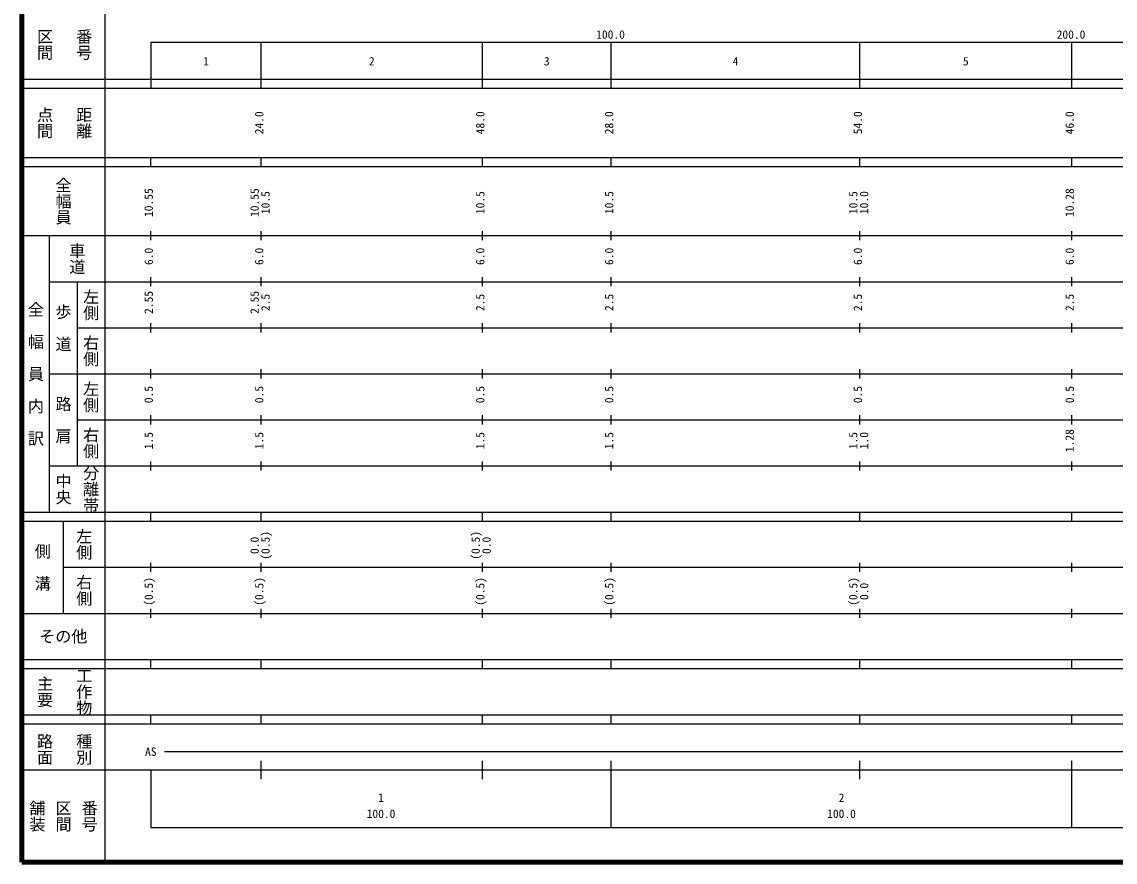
# Model space of a CAD drawing. Units: millimetres on the paper, enlarged 1000 times. Extents: x 40000 to 680000, y 20000 to 380000.
# Drawn here: x 40000 to 277425, y 20000 to 202409 of the extents above; entities that cross this region are included whole.
import ezdxf
from ezdxf.enums import TextEntityAlignment as Align

# ---------------------------------------------------------------- set-up
doc = ezdxf.new("R2010")
doc.units = ezdxf.units.MM
doc.header["$LTSCALE"] = 1000
doc.layers.add('M-TTL', color=2, linetype='Continuous', lineweight=140)
doc.layers.add('M-TTL-BAND', color=7, linetype='Continuous', lineweight=25)
doc.styles.add('@ＭＳ ゴシック', font='')
doc.styles.add('ＭＳ ゴシック', font='')
doc.styles.get('@ＭＳ ゴシック').set_extended_font_data('@MS Gothic')
doc.styles.get('ＭＳ ゴシック').set_extended_font_data('MS Gothic')

msp = doc.modelspace()

# ---------------------------------------------------------------- linework, layer by layer
at = {"layer": 'M-TTL'}
for p, q in [((40000, 380000), (40000, 20000)), ((40000, 20000), (680000, 20000))]:
    msp.add_line(p, q, dxfattribs=at)
at = {"layer": 'M-TTL-BAND'}
for p, q in [((58000, 370000), (58000, 20000)), ((68000, 198000), (579000, 198000)), ((68000, 198000), (68000, 188000)), ((92000, 188000), (92000, 198000)), ((140000, 188000), (140000, 198000)), ((168000, 188000), (168000, 198000)), ((222000, 188000), (222000, 198000)), ((268000, 188000), (268000, 198000)), ((40000, 190000), (579000, 190000)), ((40000, 188000), (579000, 188000)), ((40000, 173000), (579000, 173000)), ((40000, 171000), (579000, 171000)), ((68000, 171000), (68000, 173000)), ((92000, 171000), (92000, 173000)), ((140000, 171000), (140000, 173000)), ((168000, 171000), (168000, 173000)), ((222000, 171000), (222000, 173000)), ((268000, 171000), (268000, 173000)), ((68000, 155000), (68000, 157000)), ((92000, 155000), (92000, 157000)), ((140000, 155000), (140000, 157000)), ((168000, 155000), (168000, 157000)), ((222000, 155000), (222000, 157000)), ((268000, 155000), (268000, 157000)), ((40000, 156000), (579000, 156000)), ((46000, 96000), (46000, 156000)), ((46000, 146000), (579000, 146000)), ((52000, 146000), (52000, 106000)), ((68000, 145000), (68000, 147000)), ((92000, 145000), (92000, 147000)), ((140000, 145000), (140000, 147000)), ((168000, 145000), (168000, 147000)), ((222000, 145000), (222000, 147000)), ((268000, 145000), (268000, 147000)), ((52000, 136000), (579000, 136000)), ((68000, 135000), (68000, 137000)), ((92000, 135000), (92000, 137000)), ((140000, 135000), (140000, 137000)), ((168000, 135000), (168000, 137000)), ((222000, 135000), (222000, 137000)), ((268000, 135000), (268000, 137000)), ((46000, 126000), (579000, 126000)), ((68000, 125000), (68000, 127000)), ((92000, 125000), (92000, 127000)), ((140000, 125000), (140000, 127000)), ((168000, 125000), (168000, 127000)), ((222000, 125000), (222000, 127000)), ((268000, 125000), (268000, 127000)), ((68000, 115000), (68000, 117000)), ((92000, 115000), (92000, 117000)), ((140000, 115000), (140000, 117000)), ((168000, 115000), (168000, 117000)), ((222000, 115000), (222000, 117000)), ((268000, 115000), (268000, 117000)), ((52000, 116000), (579000, 116000)), ((68000, 105000), (68000, 107000)), ((92000, 105000), (92000, 107000)), ((140000, 105000), (140000, 107000)), ((168000, 105000), (168000, 107000)), ((222000, 105000), (222000, 107000)), ((268000, 105000), (268000, 107000)), ((46000, 106000), (579000, 106000)), ((40000, 96000), (579000, 96000)), ((68000, 94000), (68000, 96000)), ((92000, 94000), (92000, 96000)), ((140000, 94000), (140000, 96000)), ((168000, 94000), (168000, 96000)), ((222000, 94000), (222000, 96000)), ((268000, 94000), (268000, 96000)), ((40000, 94000), (579000, 94000)), ((49000, 94000), (49000, 74000)), ((49000, 84000), (579000, 84000)), ((68000, 83000), (68000, 85000)), ((92000, 83000), (92000, 85000)), ((140000, 83000), (140000, 85000)), ((168000, 83000), (168000, 85000)), ((222000, 83000), (222000, 85000)), ((268000, 83000), (268000, 85000)), ((40000, 74000), (579000, 74000)), ((68000, 73000), (68000, 75000)), ((92000, 73000), (92000, 75000)), ((140000, 73000), (140000, 75000)), ((168000, 73000), (168000, 75000)), ((222000, 73000), (222000, 75000)), ((268000, 73000), (268000, 75000)), ((40000, 64000), (579000, 64000)), ((40000, 62000), (579000, 62000)), ((68000, 62000), (68000, 64000)), ((92000, 62000), (92000, 64000)), ((140000, 62000), (140000, 64000)), ((168000, 62000), (168000, 64000)), ((222000, 62000), (222000, 64000)), ((268000, 62000), (268000, 64000)), ((40000, 52000), (579000, 52000)), ((40000, 50000), (579000, 50000)), ((68000, 50000), (68000, 52000)), ((92000, 50000), (92000, 52000)), ((140000, 50000), (140000, 52000)), ((168000, 50000), (168000, 52000)), ((222000, 50000), (222000, 52000)), ((268000, 50000), (268000, 52000)), ((71000, 44000), (565000, 44000)), ((92000, 38000), (92000, 42000)), ((140000, 38000), (140000, 42000)), ((168000, 27500), (168000, 42000)), ((222000, 38000), (222000, 42000)), ((268000, 27500), (268000, 42000)), ((40000, 40000), (579000, 40000)), ((68000, 40000), (68000, 27500)), ((68000, 27500), (579000, 27500))]:
    msp.add_line(p, q, dxfattribs=at)

# ---------------------------------------------------------------- texts
at = {"layer": 'M-TTL-BAND', "style": '@ＭＳ ゴシック'}
for s, p in [('区間', (45000, 197500)), ('番号', (53500, 197500)), ('点間', (45000, 180500)), ('距離', (53500, 180500)), ('全幅員', (49000, 163500)), ('車道', (52000, 151000)), ('左側', (55000, 141000)), ('全\u3000幅\u3000員\u3000内\u3000訳', (43000, 126000)), ('歩\u3000道', (49000, 136000)), ('右側', (55000, 131000)), ('左側', (55000, 121000)), ('路\u3000肩', (49000, 116000)), ('右側', (55000, 111000)), ('分離帯', (55000, 101000)), ('中央', (49000, 101000)), ('左側', (53500, 89000)), ('側\u3000溝', (44500, 84000)), ('右側', (53500, 79000)), ('主要', (45000, 57000)), ('工作物', (53500, 57000)), ('路面', (45000, 44500)), ('種別', (53500, 44500)), ('舗装', (43333, 30000)), ('番号', (54667, 30000)), ('区間', (49000, 30000))]:
    msp.add_text(s, height=2566, rotation=270, dxfattribs=at).set_placement(p, align=Align.MIDDLE_CENTER)
at = {"layer": 'M-TTL-BAND', "style": 'ＭＳ ゴシック'}
for s, p in [('100.0', (167844, 198195)), ('200.0', (267844, 198195)), ('1', (80000, 192405)), ('2', (116000, 192405)), ('3', (154000, 192405)), ('4', (195000, 192405)), ('5', (245000, 192405)), ('AS', (68000, 42500)), ('1', (118000, 32523)), ('2', (218000, 32523)), ('100.0', (118000, 29033)), ('100.0', (218000, 29033))]:
    msp.add_text(s, height=1833, dxfattribs=at).set_placement(p, align=Align.BOTTOM_CENTER)
for s, p in [('24.0', (93000, 180500)), ('48.0', (141000, 180500)), ('28.0', (169000, 180500)), ('54.0', (223000, 180500)), ('46.0', (269000, 180500)), ('10.55', (69000, 163174)), ('10.55', (92000, 163174)), ('10.5', (94370, 163174)), ('10.5', (141000, 163174)), ('10.5', (169000, 163174)), ('10.5', (222000, 163174)), ('10.0', (224370, 163174)), ('10.28', (269000, 163174)), ('6.0', (69000, 151500)), ('6.0', (93000, 151500)), ('6.0', (141000, 151500)), ('6.0', (169000, 151500)), ('6.0', (223000, 151500)), ('6.0', (269000, 151500)), ('2.55', (69000, 141500)), ('2.55', (92000, 141500)), ('2.5', (94370, 141500)), ('2.5', (141000, 141500)), ('2.5', (169000, 141500)), ('2.5', (223000, 141500)), ('2.5', (269000, 141500)), ('0.5', (69000, 121500)), ('0.5', (93000, 121500)), ('0.5', (141000, 121500)), ('0.5', (169000, 121500)), ('0.5', (223000, 121500)), ('0.5', (269000, 121500)), ('1.5', (69000, 111500)), ('1.5', (93000, 111500)), ('1.5', (141000, 111500)), ('1.5', (169000, 111500)), ('1.5', (222000, 111500)), ('1.0', (224370, 111500)), ('1.28', (269000, 111500)), ('0.0', (92000, 88764)), ('(0.5)', (94370, 88764)), ('(0.5)', (140000, 88764)), ('0.0', (142370, 88764)), ('(0.5)', (69000, 78764)), ('(0.5)', (93000, 78764)), ('(0.5)', (141000, 78764)), ('(0.5)', (169000, 78764)), ('(0.5)', (222000, 78764)), ('0.0', (224370, 78764))]:
    msp.add_text(s, height=1833, rotation=90, dxfattribs=at).set_placement(p, align=Align.BOTTOM_CENTER)
msp.add_text('その他', height=2566, dxfattribs=at).set_placement((49000, 69000), align=Align.MIDDLE_CENTER)

doc.saveas('drawing.dxf')
